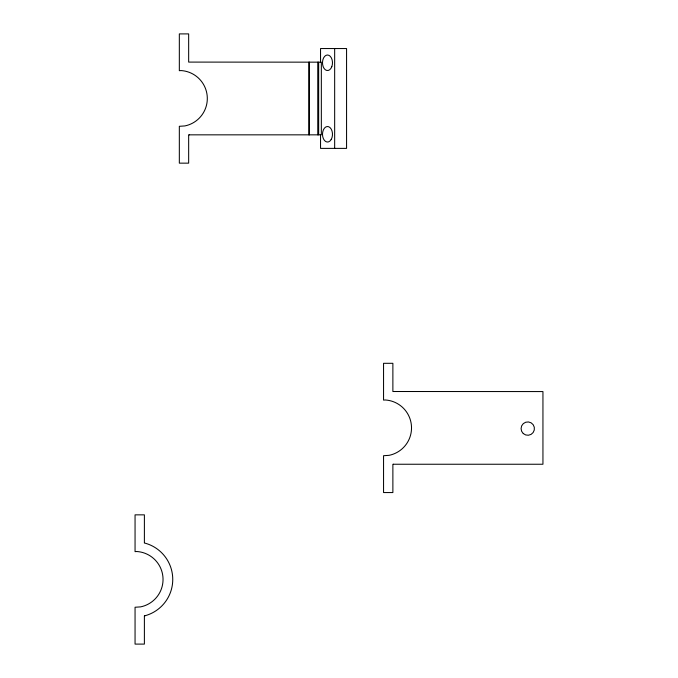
<?xml version="1.0" encoding="UTF-8"?>
<svg xmlns="http://www.w3.org/2000/svg" width="678" height="678" viewBox="0 0 678 678"><rect width="100%" height="100%" fill="white"/><g stroke="black" fill="none" stroke-linecap="round" stroke-linejoin="round"><path stroke-width="1.02" d="M334.661 48.545L334.661 148.38M320.541 62.207L320.541 48.545L346.568 48.545L346.568 148.38L320.541 148.38L320.541 134.719M318.66 62.164L318.66 134.837M317.762 62.164L317.762 134.837M309.16 62.164L309.16 134.837M309.041 62.164L309.041 134.837M189.154 134.837L188.662 134.897L188.662 163.152L179.331 163.152L179.331 126.303L184.865 125.93A27.984 27.984 0 0 0 181.094 70.571L179.331 70.69L179.331 33.9L188.662 33.9L188.662 62.096L321.338 62.164L321.338 134.837L189.154 134.837M393.367 464.244L392.876 464.303L392.876 492.559L383.553 492.559L383.553 455.709L389.079 455.336A27.984 27.984 0 0 0 385.307 399.978L383.553 400.096L383.553 363.306L392.876 363.306L392.876 391.511L542.942 391.57L542.942 464.244L393.367 464.244M144.88 615.785L144.389 615.844L144.389 644.1L135.058 644.1L135.058 607.251L140.592 606.878A27.984 27.984 0 0 0 136.82 551.519L135.058 551.638L135.058 514.848L144.389 514.848L144.389 543.053L144.88 543.112A37.621 37.621 0 0 1 144.88 615.785M331.813 66.664A7.772 5 -90 0 0 327.499 55.003A7.772 5 -90 0 0 323.16 66.656A7.772 5 -90 0 0 331.813 66.664M331.152 139.575A7.772 5 -90 0 0 328.61 126.71A7.772 5 -90 0 0 322.72 136.566A7.772 5 -90 0 0 331.152 139.575M523.263 433.547A6.687 6.687 0 0 0 534.281 430.005A6.687 6.687 0 0 0 525.704 422.233A6.687 6.687 0 0 0 523.263 433.547"/></g></svg>
